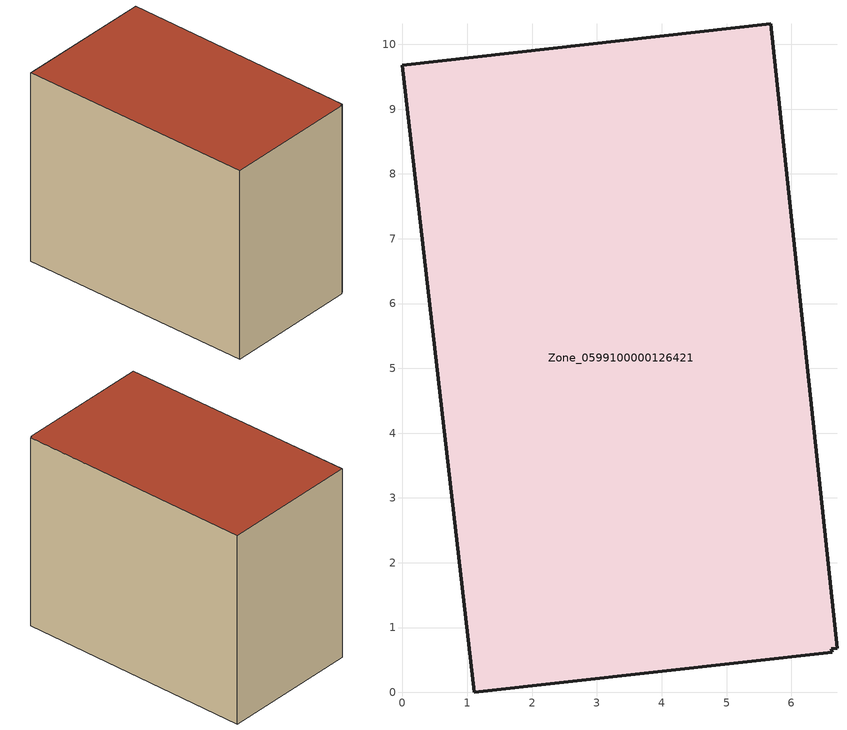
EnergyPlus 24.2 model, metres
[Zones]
Zone_0599100000126421
 floor ground (C_G): 6.71,0.68 6.62,0.67 6.63,0.62 1.11,0 0,9.68 5.68,10.32 z0
 wall outside (C_F): 6.71,0.68 5.68,10.32 0,9.68 1.11,0 6.63,0.62 6.62,0.67 6.71,0.68 z0:7.95
 roof outside (C_R): 6.62,0.67 6.71,0.68 5.68,10.32 0,9.68 1.11,0 6.63,0.62 z7.95
[BUILDING]
Pand.0599100000126421: North Axis=0; Terrain=City; Loads Convergence Tolerance Value=0.04; Temperature Convergence Tolerance Value=0.4; Solar Distribution=FullExterior; Maximum Number of Warmup Days=25; Minimum Number of Warmup Days=1
[Site:Location]
Rotterdam.The.Hague.AP_ZH_NLD Design_Conditions: Latitude=51.96; Longitude=4.45; Time Zone=1; Elevation=-4.5
[SITE:GROUNDTEMPERATURE:BUILDINGSURFACE]
18, 18, 18, 18, 18, 18, 18, 18, 18, 18, 18, 18
[MATERIAL] Thermal Absorptance=0.9; Solar Absorptance=0.7; Visible Absorptance=0.7
Name | Roughness | Thickness | Conductivity | Density | Specific Heat
G.TC.1946-1964 | MediumSmooth | 0.15 | 1 | 540 | 1210
F.TC.1946-1964 | Rough | 0.3 | 0.857143 | 1920 | 840
R.TC.1946-1964 | MediumRough | 0.2 | 0.235294 | 1500 | 1000
[CONSTRUCTION]
C_G: G.TC.1946-1964
C_F: F.TC.1946-1964
C_R: R.TC.1946-1964
[ZONE]
Zone_0599100000126421: Type=1; Multiplier=1; Ceiling Height=Autocalculate; Volume=Autocalculate; Floor Area=autocalculate; Part of Total Floor Area=Yes
[ZONEINFILTRATION:DESIGNFLOWRATE]
Infil_Zone_0599100000126421: Zone or ZoneList or Space or SpaceList=Zone_0599100000126421; Schedule=AlwaysOn; Design Flow Rate Calculation Method=Flow/Area; Flow Rate per Floor Area=0.003; Constant Term Coefficient=1; Temperature Term Coefficient=0; Velocity Term Coefficient=0; Velocity Squared Term Coefficient=0
[HVACTEMPLATE:ZONE:IDEALLOADSAIRSYSTEM]
Zone_0599100000126421: Maximum Heating Supply Air Temperature=50; Minimum Cooling Supply Air Temperature=13; Maximum Heating Supply Air Humidity Ratio=0.0156; Minimum Cooling Supply Air Humidity Ratio=0.0077; Heating Limit=NoLimit; Cooling Limit=NoLimit; Dehumidification Control Type=ConstantSensibleHeatRatio; Cooling Sensible Heat Ratio=0.7; Dehumidification Setpoint=60; Humidification Control Type=None; Humidification Setpoint=30; Outdoor Air Method=None; Outdoor Air Flow Rate per Person=0.00944; Outdoor Air Flow Rate per Zone Floor Area=0; Outdoor Air Flow Rate per Zone=0; Demand Controlled Ventilation Type=None; Outdoor Air Economizer Type=NoEconomizer; Heat Recovery Type=None; Sensible Heat Recovery Effectiveness=0.7; Latent Heat Recovery Effectiveness=0.65
[ZONECONTROL:THERMOSTAT]
ThermostatControl_Zone_0599100000126421: Zone or ZoneList=Zone_0599100000126421; Control Type Schedule=DualSetpointControlType; Control 1=Thermostat_Zone_0599100000126421; Temperature Difference Between Cutout And Setpoint=0
[THERMOSTATSETPOINT:DUALSETPOINT]
Thermostat_Zone_0599100000126421: Heating Setpoint Temperature Schedule=HeatingSetpoint_Zone_0599100000126421; Cooling Setpoint Temperature Schedule=CoolingSetpoint_Zone_0599100000126421
[SCHEDULE:COMPACT]
HeatingSetpoint_Zone_0599100000126421: Through: 12/31, For: AllDays, Until: 24:00, 21
CoolingSetpoint_Zone_0599100000126421: Through: 12/31, For: AllDays, Until: 24:00, 24
DualSetpointControlType: Through: 12/31, For: AllDays, Until: 24:00, 4
AlwaysOn: Through: 12/31, For: AllDays, Until: 24:00, 1
